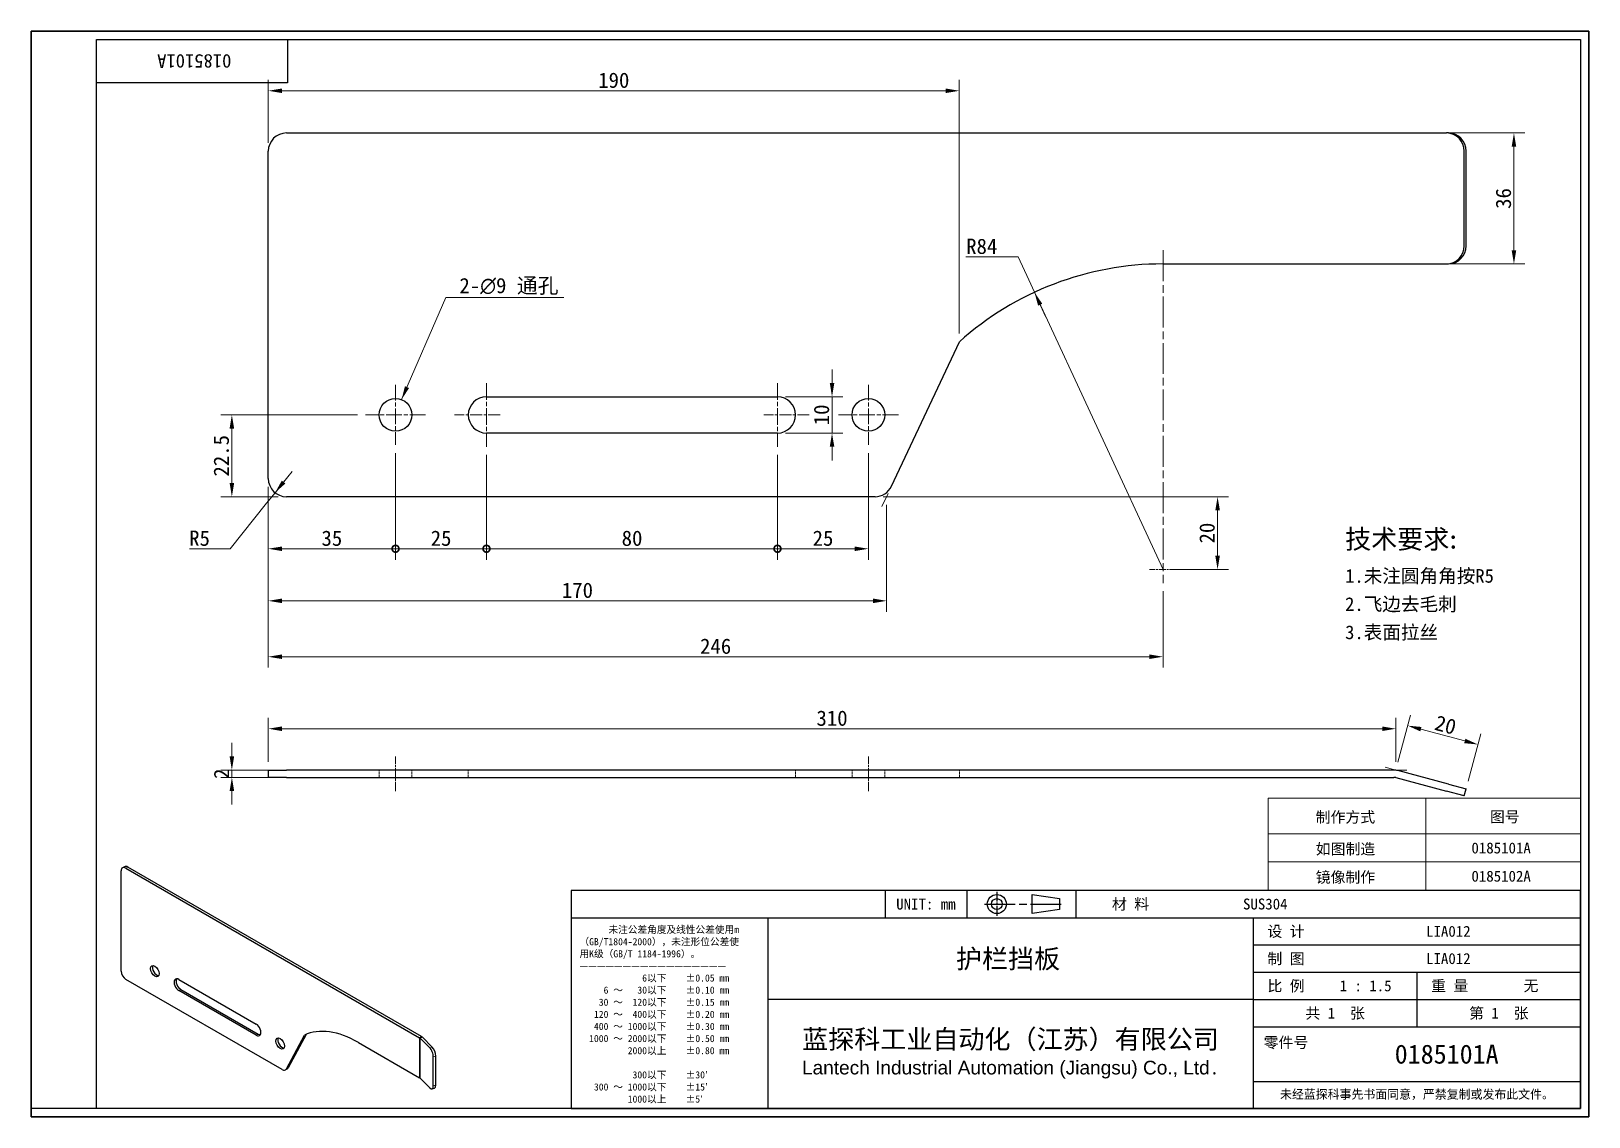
# Model space of a CAD drawing. Header units: millimetres. Extents: x 9 to 437, y 8 to 307.
import ezdxf
from ezdxf.enums import TextEntityAlignment as Align

# ---------------------------------------------------------------- set-up
doc = ezdxf.new("R2010")
doc.units = ezdxf.units.MM
doc.header["$LTSCALE"] = 1.5
doc.linetypes.add('CHAIN', pattern=[0.3543, 0.2362, -0.0295, 0.0591, -0.0295])
doc.linetypes.add('DASHED', pattern=[0.2067, 0.1654, -0.0413])
for name, color, linetype, lineweight in [('1', 7, 'Continuous', 18), ('可见 (ISO)', 7, 'Continuous', 25), ('可见窄的 (ISO)', 7, 'Continuous', 18), ('图框 (ISO)', 7, 'Continuous', 35), ('标题 (ISO)', 7, 'Continuous', 25)]:
    doc.layers.add(name, color=color, linetype=linetype, lineweight=lineweight)
for name, color, linetype, lineweight, true_color in [('中心标记 (ISO)', 1, 'CHAIN', 18, 0xff0000), ('中心线 (ISO)', 1, 'CHAIN', 18, 0xff0000), ('尺寸 (ISO)', 7, 'Continuous', 18, 0x008000), ('符号 (ISO)', 7, 'Continuous', 18, 0x008000), ('隐藏 (ISO)', 5, 'DASHED', 18, 0x0000ff)]:
    doc.layers.add(name, color=color, linetype=linetype, lineweight=lineweight, true_color=true_color)
doc.styles.add('文本样式164', font='SimSun.ttf')
doc.styles.add('文本样式165', font='SimSun.ttf')
doc.styles.add('文本样式74', font='SimSun.ttf')
doc.styles.add('最新国标', font='simfang.ttf')
doc.styles.add('注释文本 (ISO)', font='simfang.ttf')
doc.dimstyles.new('默认 (GB)', dxfattribs={"dimscale": 1.5, "dimtxt": 2.8, "dimasz": 2.5, "dimexe": 2, "dimexo": 1.5, "dimgap": 0.5, "dimtad": 1, "dimtoh": 1, "dimdsep": 46, "dimtxsty": '最新国标', "dimcen": 0.09, "dimdle": 10, "dimclrd": 256, "dimclre": 256, "dimclrt": 256, "dimaunit": 1, "dimadec": 3, "dimazin": 2, "dimtfac": 0.535714, "dimtdec": 3, "dimtmove": 0, "dimatfit": 3, "dimfxl": 0, "dimtolj": 1, "dimlwd": -1, "dimlwe": -1, "dimarcsym": 0})
doc.dimstyles.new('默认 (GB)$7', dxfattribs={"dimscale": 1.5, "dimtxt": 2.8, "dimasz": 2.5, "dimexe": 2, "dimexo": 1.5, "dimgap": 0.5, "dimtad": 1, "dimtoh": 1, "dimdsep": 46, "dimtxsty": '最新国标', "dimcen": 0.09, "dimdle": 10, "dimclrd": 256, "dimclre": 256, "dimclrt": 256, "dimaunit": 1, "dimadec": 3, "dimazin": 2, "dimtfac": 0.535714, "dimtdec": 3, "dimtmove": 0, "dimatfit": 3, "dimfxl": 0, "dimtolj": 1, "dimlwd": -1, "dimlwe": -1, "dimarcsym": 0})

# ---------------------------------------------------------------- blocks, each defined once
blk = doc.blocks.new('图框 最新国标')
at = {"layer": '图框 (ISO)'}
for p, q in [((6, 7), (6, 204.5)), ((6, 204.5), (291.5, 204.5)), ((291.5, 204.5), (291.5, 5.5)), ((6, 7), (6, 5.5)), ((6, 7), (6, 5.5)), ((291.5, 5.5), (6, 5.5))]:
    blk.add_line(p, q, dxfattribs=at)
at = {"layer": '图框 (ISO)', "color": 7, "linetype": 'Continuous', "lineweight": 25}
for p, q in [((18, 203), (290, 203)), ((18, 7), (18, 203)), ((18, 203), (290, 203)), ((53, 203), (53, 195)), ((290, 203), (290, 7)), ((290, 203), (290, 7)), ((53, 195), (18, 195)), ((290, 7), (6, 7)), ((290, 7), (18, 7))]:
    blk.add_line(p, q, dxfattribs=at)
at = {"layer": '图框 (ISO)', "style": '文本样式74'}
blk.add_attdef('零件代号_001', (42.7, 200.25), '', height=2.5, rotation=180, dxfattribs=at)
blk = doc.blocks.new('标题栏 最新国标')
at = {"layer": '标题 (ISO)'}
for p, q in [((381.98, -183.84), (196.98, -183.84)), ((196.98, -183.84), (196.98, -223.84)), ((254.48, -183.84), (254.48, -188.84)), ((269.48, -183.84), (269.48, -188.84)), ((281.48, -188.09), (281.48, -184.59)), ((281.48, -184.59), (286.48, -185.34)), ((286.48, -185.34), (286.48, -187.34)), ((289.48, -183.84), (289.48, -188.84)), ((381.98, -223.84), (381.98, -183.84)), ((383.48, -183.84), (383.48, -225.34)), ((286.48, -187.34), (281.48, -188.09)), ((196.98, -188.84), (381.98, -188.84)), ((232.98, -188.84), (232.98, -223.84)), ((321.98, -188.84), (321.98, -223.84)), ((321.98, -193.84), (381.98, -193.84)), ((321.98, -198.84), (381.98, -198.84)), ((351.98, -198.84), (351.98, -208.84)), ((321.98, -203.84), (232.98, -203.84)), ((321.98, -203.84), (381.98, -203.84)), ((321.98, -208.84), (381.98, -208.84)), ((321.98, -218.84), (381.98, -218.84)), ((196.98, -223.84), (381.98, -223.84)), ((383.48, -225.34), (196.98, -225.34))]:
    blk.add_line(p, q, dxfattribs=at)
at = {"layer": '标题 (ISO)', "linetype": 'CHAIN', "ltscale": 5.000333}
blk.add_line((274.98, -184.09), (274.98, -188.59), dxfattribs=at)
at = {"layer": '标题 (ISO)', "linetype": 'CHAIN', "ltscale": 15.834605}
blk.add_line((272.73, -186.34), (286.98, -186.34), dxfattribs=at)
at = {"layer": '标题 (ISO)'}
for radius in [1.75, 1]:
    blk.add_circle((274.98, -186.34), radius, dxfattribs=at)
at = {"layer": '1', "style": '文本样式164'}
for s, p in [('UNIT: mm', (261.98, -186.34)), ('材 料', (299.48, -186.34)), ('设 计', (327.98, -191.34)), ('制 图', (327.98, -196.34)), ('比 例', (327.98, -201.34)), ('重 量', (357.98, -201.34)), ('共 1  张', (336.98, -206.34)), ('第 1  张', (366.98, -206.34))]:
    blk.add_text(s, height=2, dxfattribs=at).set_placement(p, align=Align.MIDDLE_CENTER)
at = {"layer": '标题 (ISO)', "style": '注释文本 (ISO)'}
for s, insert, char_height, attachment_point, line_spacing_factor in [('\\fSimSun|b0|i0;{\\H1.3000;      未注公差角度及线性公差使用m\\P}\\fSimSun|b0|i0;{\\H1.3000;（GB/T1804-2000），未注形位公差使\\P}\\fSimSun|b0|i0;{\\H1.3000;用K级（GB/T 1184-1996）。\\P}\\fSimSun|b0|i0;{\\H1.3000;—————————————————\\P}\\fSimSun|b0|i0;{\\H1.3000;             6以下    ±0.05 mm\\P}\\fSimSun|b0|i0;{\\H1.3000;     6 ～   30以下    ±0.10 mm\\P}\\fSimSun|b0|i0;{\\H1.3000;    30 ～  120以下    ±0.15 mm\\P}\\fSimSun|b0|i0;{\\H1.3000;   120 ～  400以下    ±0.20 mm\\P}\\fSimSun|b0|i0;{\\H1.3000;   400 ～ 1000以下    ±0.30 mm\\P}\\fSimSun|b0|i0;{\\H1.3000;  1000 ～ 2000以下    ±0.50 mm\\P}\\fSimSun|b0|i0;{\\H1.3000;          2000以上    ±0.80 mm\\P}\\fSimSun|b0|i0;{\\H1.3000;\\P}\\fSimSun|b0|i0;{\\H1.3000;           300以下    ±30′\\P}\\fSimSun|b0|i0;{\\H1.3000;   300 ～ 1000以下    ±15′\\P}\\fSimSun|b0|i0;{\\H1.3000;          1000以上    ±5′}', (198.48, -206.63), 1.3, 4, 1.023913), ('{\\fMicrosoft YaHei|b0|i0|c134|p34;\\H1.75x;蓝探科工业自动化（江苏）有限公司\\P\\fArial|b0|i0|c0|p34;\\H0.71429x;Lantech Industrial Automation (Jiangsu) Co., Ltd\\fFangSong|b0|i0|c134|p49;.\\H1.15195x; }', (277.48, -213.84), 2, 5, 0.978695)]:
    blk.add_mtext(s, dxfattribs=dict(at, insert=insert, char_height=char_height, attachment_point=attachment_point, line_spacing_factor=line_spacing_factor))
at = {"layer": '标题 (ISO)', "attachment_point": 5, "style": '注释文本 (ISO)'}
for s, insert, char_height in [('\\fFangSong|b0|i0;零件号', (327.98, -211.84), 2), ('\\fSimSun|b0|i0;{\\H1.6000;未经蓝探科事先书面同意，严禁复制或发布此文件。}', (351.98, -221.34), 1.6)]:
    blk.add_mtext(s, dxfattribs=dict(at, insert=insert, char_height=char_height))
at = {"layer": '标题 (ISO)'}
for tag, p, height, style in [('材料_001', (320.09, -187.33), 2, '注释文本 (ISO)'), ('设计人_001', (353.65, -192.33), 2, '注释文本 (ISO)'), ('库存编号_001', (267.48, -198.12), 3.5, '文本样式165'), ('设计人_001', (353.65, -197.33), 2, '注释文本 (ISO)'), ('视图比例_001', (337.8, -202.33), 2, '注释文本 (ISO)'), ('质量\\P3;_001', (371.53, -202.3), 2, '注释文本 (ISO)'), ('零件代号_001', (347.9, -215.59), 3.5, '文本样式165')]:
    blk.add_attdef(tag, p, '', height=height, dxfattribs=dict(at, style=style))
blk = doc.blocks.new('_DotSmall')
at = {"color": 0, "linetype": 'ByBlock', "const_width": 0.5}
blk.add_lwpolyline([(-0.0625, 0, 1), (0.0625, 0, 1)], format="xyb", close=True, dxfattribs=at)
blk = doc.blocks.new('*D5')
at = {"layer": 'Defpoints', "color": 0, "transparency": 16777216}
for p in [(109.18, 193), (74.18, 183.75), (109.18, 164.44)]:
    blk.add_point(p, dxfattribs=at)
at = {"layer": '尺寸 (ISO)', "color": 116, "true_color": 0x00803f, "transparency": 16777216}
for p, q in [((109.18, 190.75), (109.18, 161.44)), ((74.18, 181.5), (74.18, 161.44)), ((77.93, 164.44), (109.18, 164.44))]:
    blk.add_line(p, q, dxfattribs=at)
blk.add_solid([(77.93, 165.06), (77.93, 163.81), (74.18, 164.44)], dxfattribs=at)
at = {"layer": '尺寸 (ISO)', "color": 116, "true_color": 0x00803f, "transparency": 16777216, "xscale": 3.75, "yscale": 3.75, "zscale": 3.75}
blk.add_blockref('_DotSmall', (109.18, 164.44), dxfattribs=at)
at = {"layer": '尺寸 (ISO)', "transparency": 16777216, "insert": (91.67, 167.31), "char_height": 4.2, "attachment_point": 5, "style": '最新国标'}
blk.add_mtext('\\A1;35', dxfattribs=at)
blk = doc.blocks.new('*D7')
at = {"layer": 'Defpoints', "color": 0, "transparency": 16777216}
for p in [(109.18, 193), (134.18, 192.5), (134.18, 164.44)]:
    blk.add_point(p, dxfattribs=at)
at = {"layer": '尺寸 (ISO)', "color": 116, "true_color": 0x00803f, "transparency": 16777216}
for p, q in [((109.18, 190.75), (109.18, 161.44)), ((134.18, 190.25), (134.18, 161.44)), ((109.18, 164.44), (134.18, 164.44))]:
    blk.add_line(p, q, dxfattribs=at)
at = {"layer": '尺寸 (ISO)', "color": 116, "true_color": 0x00803f, "transparency": 16777216, "xscale": 3.75, "yscale": 3.75, "zscale": 3.75, "rotation": 180}
blk.add_blockref('_DotSmall', (109.18, 164.44), dxfattribs=at)
at = {"layer": '尺寸 (ISO)', "color": 116, "true_color": 0x00803f, "transparency": 16777216, "xscale": 3.75, "yscale": 3.75, "zscale": 3.75}
blk.add_blockref('_DotSmall', (134.18, 164.44), dxfattribs=at)
at = {"layer": '尺寸 (ISO)', "transparency": 16777216, "insert": (121.7, 167.31), "char_height": 4.2, "attachment_point": 5, "style": '最新国标'}
blk.add_mtext('\\A1;25', dxfattribs=at)
blk = doc.blocks.new('*D8')
at = {"layer": 'Defpoints', "color": 0, "transparency": 16777216}
for p in [(134.18, 192.5), (214.18, 192.5), (214.18, 164.44)]:
    blk.add_point(p, dxfattribs=at)
at = {"layer": '尺寸 (ISO)', "color": 116, "true_color": 0x00803f, "transparency": 16777216}
for p, q in [((134.18, 190.25), (134.18, 161.44)), ((214.18, 190.25), (214.18, 161.44)), ((134.18, 164.44), (214.18, 164.44))]:
    blk.add_line(p, q, dxfattribs=at)
at = {"layer": '尺寸 (ISO)', "color": 116, "true_color": 0x00803f, "transparency": 16777216, "xscale": 3.75, "yscale": 3.75, "zscale": 3.75, "rotation": 180}
blk.add_blockref('_DotSmall', (134.18, 164.44), dxfattribs=at)
at = {"layer": '尺寸 (ISO)', "color": 116, "true_color": 0x00803f, "transparency": 16777216, "xscale": 3.75, "yscale": 3.75, "zscale": 3.75}
blk.add_blockref('_DotSmall', (214.18, 164.44), dxfattribs=at)
at = {"layer": '尺寸 (ISO)', "transparency": 16777216, "insert": (174.2, 167.31), "char_height": 4.2, "attachment_point": 5, "style": '最新国标'}
blk.add_mtext('\\A1;80', dxfattribs=at)
blk = doc.blocks.new('*D9')
at = {"layer": 'Defpoints', "color": 0, "transparency": 16777216}
for p in [(239.18, 193), (214.18, 192.5), (239.18, 164.44)]:
    blk.add_point(p, dxfattribs=at)
at = {"layer": '尺寸 (ISO)', "color": 116, "true_color": 0x00803f, "transparency": 16777216}
for p, q in [((214.18, 190.25), (214.18, 161.44)), ((239.18, 190.75), (239.18, 161.44)), ((214.18, 164.44), (235.43, 164.44))]:
    blk.add_line(p, q, dxfattribs=at)
blk.add_solid([(235.43, 165.06), (235.43, 163.81), (239.18, 164.44)], dxfattribs=at)
at = {"layer": '尺寸 (ISO)', "color": 116, "true_color": 0x00803f, "transparency": 16777216, "xscale": 3.75, "yscale": 3.75, "zscale": 3.75, "rotation": 180}
blk.add_blockref('_DotSmall', (214.18, 164.44), dxfattribs=at)
at = {"layer": '尺寸 (ISO)', "transparency": 16777216, "insert": (226.7, 167.31), "char_height": 4.2, "attachment_point": 5, "style": '最新国标'}
blk.add_mtext('\\A1;25', dxfattribs=at)
blk = doc.blocks.new('*D10')
at = {"layer": 'Defpoints', "color": 0, "transparency": 16777216}
for p in [(100.93, 201.25), (64.18, 178.75), (79.18, 178.75)]:
    blk.add_point(p, dxfattribs=at)
at = {"layer": '尺寸 (ISO)', "color": 116, "true_color": 0x00803f, "transparency": 16777216}
for p, q in [((98.68, 201.25), (61.18, 201.25)), ((64.18, 197.5), (64.18, 182.5)), ((76.93, 178.75), (61.18, 178.75))]:
    blk.add_line(p, q, dxfattribs=at)
for points in [[(63.56, 197.5), (64.81, 197.5), (64.18, 201.25)], [(63.56, 182.5), (64.81, 182.5), (64.18, 178.75)]]:
    blk.add_solid(points, dxfattribs=at)
at = {"layer": '尺寸 (ISO)', "transparency": 16777216, "insert": (61.3, 190), "char_height": 4.2, "attachment_point": 5, "rotation": 90, "style": '最新国标'}
blk.add_mtext('\\A1;22.5', dxfattribs=at)
blk = doc.blocks.new('*D11')
at = {"layer": 'Defpoints', "color": 0, "transparency": 16777216}
for p in [(214.18, 206.25), (214.18, 196.25), (229.18, 196.25)]:
    blk.add_point(p, dxfattribs=at)
at = {"layer": '尺寸 (ISO)', "color": 116, "true_color": 0x00803f, "transparency": 16777216}
for p, q in [((229.18, 210), (229.18, 213.75)), ((216.43, 206.25), (232.18, 206.25)), ((229.18, 206.25), (229.18, 202.5)), ((229.18, 202.5), (229.18, 200)), ((229.18, 196.25), (229.18, 200)), ((216.43, 196.25), (232.18, 196.25)), ((229.18, 192.5), (229.18, 188.75))]:
    blk.add_line(p, q, dxfattribs=at)
for points in [[(228.56, 210), (229.81, 210), (229.18, 206.25)], [(228.56, 192.5), (229.81, 192.5), (229.18, 196.25)]]:
    blk.add_solid(points, dxfattribs=at)
at = {"layer": '尺寸 (ISO)', "transparency": 16777216, "insert": (226.31, 201.25), "char_height": 4.2, "attachment_point": 5, "rotation": 90, "style": '最新国标'}
blk.add_mtext('\\A1;10', dxfattribs=at)
blk = doc.blocks.new('*D12')
at = {"layer": 'Defpoints', "color": 0, "transparency": 16777216}
for p in [(284.83, 234.95), (320.18, 158.75)]:
    blk.add_point(p, dxfattribs=at)
at = {"layer": '尺寸 (ISO)', "color": 116, "true_color": 0x00803f, "transparency": 16777216}
for p, q in [((265.94, 244.69), (280.31, 244.69)), ((280.31, 244.69), (283.25, 238.35)), ((284.83, 234.95), (283.25, 238.35)), ((320.18, 158.75), (284.83, 234.95)), ((286.41, 231.55), (287.99, 228.15))]:
    blk.add_line(p, q, dxfattribs=at)
blk.add_solid([(286.98, 231.81), (285.84, 231.28), (284.83, 234.95)], dxfattribs=at)
at = {"layer": '尺寸 (ISO)', "transparency": 16777216, "insert": (270.34, 247.57), "char_height": 4.2, "attachment_point": 5, "style": '最新国标'}
blk.add_mtext('\\A1;R84', dxfattribs=at)
blk = doc.blocks.new('*D13')
at = {"layer": 'Defpoints', "color": 0, "transparency": 16777216}
for p in [(241.01, 178.75), (320.18, 158.75), (335.18, 158.75)]:
    blk.add_point(p, dxfattribs=at)
at = {"layer": '尺寸 (ISO)', "color": 116, "true_color": 0x00803f, "transparency": 16777216}
for p, q in [((243.26, 178.75), (338.18, 178.75)), ((335.18, 175), (335.18, 162.5)), ((322.43, 158.75), (338.18, 158.75))]:
    blk.add_line(p, q, dxfattribs=at)
for points in [[(334.56, 175), (335.81, 175), (335.18, 178.75)], [(334.56, 162.5), (335.81, 162.5), (335.18, 158.75)]]:
    blk.add_solid(points, dxfattribs=at)
at = {"layer": '尺寸 (ISO)', "transparency": 16777216, "insert": (332.31, 168.75), "char_height": 4.2, "attachment_point": 5, "rotation": 90, "style": '最新国标'}
blk.add_mtext('\\A1;20', dxfattribs=at)
blk = doc.blocks.new('*D14')
at = {"layer": 'Defpoints', "color": 0, "transparency": 16777216}
for p in [(264.18, 290.36), (74.18, 273.75), (264.18, 221.36)]:
    blk.add_point(p, dxfattribs=at)
at = {"layer": '尺寸 (ISO)', "color": 116, "true_color": 0x00803f, "transparency": 16777216}
for p, q in [((74.18, 276), (74.18, 293.36)), ((264.18, 223.61), (264.18, 293.36)), ((77.93, 290.36), (260.43, 290.36))]:
    blk.add_line(p, q, dxfattribs=at)
for points in [[(77.93, 290.98), (77.93, 289.73), (74.18, 290.36)], [(260.43, 290.98), (260.43, 289.73), (264.18, 290.36)]]:
    blk.add_solid(points, dxfattribs=at)
at = {"layer": '尺寸 (ISO)', "transparency": 16777216, "insert": (169.18, 293.23), "char_height": 4.2, "attachment_point": 5, "style": '最新国标'}
blk.add_mtext('\\A1;190', dxfattribs=at)
blk = doc.blocks.new('*D15')
at = {"layer": 'Defpoints', "color": 0, "transparency": 16777216}
for p in [(383.66, 278.75), (383.66, 242.75), (416.66, 242.75)]:
    blk.add_point(p, dxfattribs=at)
at = {"layer": '尺寸 (ISO)', "color": 116, "true_color": 0x00803f, "transparency": 16777216}
for p, q in [((385.91, 278.75), (419.66, 278.75)), ((416.66, 275), (416.66, 246.5)), ((385.91, 242.75), (419.66, 242.75))]:
    blk.add_line(p, q, dxfattribs=at)
for points in [[(416.03, 275), (417.28, 275), (416.66, 278.75)], [(416.03, 246.5), (417.28, 246.5), (416.66, 242.75)]]:
    blk.add_solid(points, dxfattribs=at)
at = {"layer": '尺寸 (ISO)', "transparency": 16777216, "insert": (413.78, 260.75), "char_height": 4.2, "attachment_point": 5, "rotation": 90, "style": '最新国标'}
blk.add_mtext('\\A1;36', dxfattribs=at)
blk = doc.blocks.new('*D16')
at = {"layer": 'Defpoints', "color": 0, "transparency": 16777216}
for p in [(74.18, 183.75), (320.18, 155), (320.18, 134.75)]:
    blk.add_point(p, dxfattribs=at)
at = {"layer": '尺寸 (ISO)', "color": 116, "true_color": 0x00803f, "transparency": 16777216}
for p, q in [((74.18, 181.5), (74.18, 131.75)), ((320.18, 152.75), (320.18, 131.75)), ((77.93, 134.75), (316.43, 134.75))]:
    blk.add_line(p, q, dxfattribs=at)
for points in [[(77.93, 135.38), (77.93, 134.13), (74.18, 134.75)], [(316.43, 135.38), (316.43, 134.13), (320.18, 134.75)]]:
    blk.add_solid(points, dxfattribs=at)
at = {"layer": '尺寸 (ISO)', "transparency": 16777216, "insert": (197.18, 137.62), "char_height": 4.2, "attachment_point": 5, "style": '最新国标'}
blk.add_mtext('\\A1;246', dxfattribs=at)
blk = doc.blocks.new('*D17')
at = {"layer": 'Defpoints', "color": 0, "transparency": 16777216}
for p in [(406.77, 110.63), (384.18, 103.59), (403.5, 98.41)]:
    blk.add_point(p, dxfattribs=at)
at = {"layer": '尺寸 (ISO)', "color": 116, "true_color": 0x00803f, "transparency": 16777216}
for p, q in [((384.76, 105.76), (388.23, 118.7)), ((391.08, 114.83), (403.15, 111.6)), ((404.08, 100.58), (407.55, 113.52))]:
    blk.add_line(p, q, dxfattribs=at)
for points in [[(391.24, 115.44), (390.92, 114.23), (387.46, 115.8)], [(403.31, 112.2), (402.99, 110.99), (406.77, 110.63)]]:
    blk.add_solid(points, dxfattribs=at)
at = {"layer": '尺寸 (ISO)', "transparency": 16777216, "insert": (397.86, 115.99), "char_height": 4.2, "attachment_point": 5, "rotation": 345, "style": '最新国标'}
blk.add_mtext('\\A1;20', dxfattribs=at)
blk = doc.blocks.new('*D18')
at = {"layer": 'Defpoints', "color": 0, "transparency": 16777216}
for p in [(74.18, 114.96), (74.18, 103.59), (384.18, 103.59)]:
    blk.add_point(p, dxfattribs=at)
at = {"layer": '尺寸 (ISO)', "color": 116, "true_color": 0x00803f, "transparency": 16777216}
for p, q in [((74.18, 105.84), (74.18, 117.96)), ((384.18, 105.84), (384.18, 117.96)), ((380.43, 114.96), (77.93, 114.96))]:
    blk.add_line(p, q, dxfattribs=at)
for points in [[(77.93, 115.58), (77.93, 114.33), (74.18, 114.96)], [(380.43, 115.58), (380.43, 114.33), (384.18, 114.96)]]:
    blk.add_solid(points, dxfattribs=at)
at = {"layer": '尺寸 (ISO)', "transparency": 16777216, "insert": (229.18, 117.83), "char_height": 4.2, "attachment_point": 5, "style": '最新国标'}
blk.add_mtext('\\A1;310', dxfattribs=at)
blk = doc.blocks.new('*D19')
at = {"layer": 'Defpoints', "color": 0, "transparency": 16777216}
for p in [(79.18, 103.59), (64.18, 101.59), (79.18, 101.59)]:
    blk.add_point(p, dxfattribs=at)
at = {"layer": '尺寸 (ISO)', "color": 116, "true_color": 0x00803f, "transparency": 16777216}
for p, q in [((64.18, 107.34), (64.18, 111.09)), ((76.93, 103.59), (61.18, 103.59)), ((64.18, 103.59), (64.18, 101.59)), ((76.93, 101.59), (61.18, 101.59)), ((64.18, 97.84), (64.18, 94.09))]:
    blk.add_line(p, q, dxfattribs=at)
for points in [[(63.56, 107.34), (64.81, 107.34), (64.18, 103.59)], [(63.56, 97.84), (64.81, 97.84), (64.18, 101.59)]]:
    blk.add_solid(points, dxfattribs=at)
at = {"layer": '尺寸 (ISO)', "transparency": 16777216, "insert": (61.33, 102.59), "char_height": 4.2, "attachment_point": 5, "rotation": 90, "style": '最新国标'}
blk.add_mtext('\\A1;2', dxfattribs=at)
blk = doc.blocks.new('*D20')
at = {"layer": 'Defpoints', "color": 0, "transparency": 16777216}
for p in [(79.18, 183.75), (76.05, 179.85)]:
    blk.add_point(p, dxfattribs=at)
at = {"layer": '尺寸 (ISO)', "color": 116, "true_color": 0x00803f, "transparency": 16777216}
for p, q in [((78.4, 182.78), (80.75, 185.7)), ((79.18, 183.75), (76.05, 179.85)), ((63.69, 164.44), (73.71, 176.93)), ((76.05, 179.85), (73.71, 176.93)), ((52.51, 164.44), (63.69, 164.44))]:
    blk.add_line(p, q, dxfattribs=at)
blk.add_solid([(77.91, 183.17), (78.89, 182.38), (76.05, 179.85)], dxfattribs=at)
at = {"layer": '尺寸 (ISO)', "transparency": 16777216, "insert": (55.29, 167.31), "char_height": 4.2, "attachment_point": 5, "style": '最新国标'}
blk.add_mtext('\\A1;R5', dxfattribs=at)
blk = doc.blocks.new('*D21')
at = {"layer": 'Defpoints', "color": 0, "transparency": 16777216}
for p in [(74.18, 183.75), (244.18, 178.75), (74.18, 150.12)]:
    blk.add_point(p, dxfattribs=at)
at = {"layer": '尺寸 (ISO)', "color": 116, "true_color": 0x00803f, "transparency": 16777216}
for p, q in [((74.18, 181.5), (74.18, 147.12)), ((244.18, 176.5), (244.18, 147.12)), ((240.43, 150.12), (77.93, 150.12))]:
    blk.add_line(p, q, dxfattribs=at)
for points in [[(77.93, 150.75), (77.93, 149.5), (74.18, 150.12)], [(240.43, 150.75), (240.43, 149.5), (244.18, 150.12)]]:
    blk.add_solid(points, dxfattribs=at)
at = {"layer": '尺寸 (ISO)', "transparency": 16777216, "insert": (159.18, 153), "char_height": 4.2, "attachment_point": 5, "style": '最新国标'}
blk.add_mtext('\\A1;170', dxfattribs=at)
blk = doc.blocks.new('表格1')
at = {"layer": '符号 (ISO)'}
for p, q in [((232.72, 63.89), (290, 63.89)), ((232.72, 63.89), (232.72, 57.35)), ((261.65, 63.89), (261.65, 57.35)), ((290, 63.89), (290, 57.35)), ((232.72, 57.35), (290, 57.35)), ((232.72, 57.35), (232.72, 47)), ((261.65, 57.35), (261.65, 47)), ((290, 57.35), (290, 47)), ((232.72, 52.23), (290, 52.23)), ((232.72, 47), (290, 47))]:
    blk.add_line(p, q, dxfattribs=at)
at = {"layer": '符号 (ISO)', "char_height": 2, "attachment_point": 7, "style": '注释文本 (ISO)'}
for s, insert in [('制作方式', (241.43, 59.21)), ('图号', (273.37, 59.27)), ('如图制造', (241.44, 53.39)), ('0185101A', (269.98, 53.75)), ('镜像制作', (241.43, 48.2)), ('0185102A', (269.98, 48.58))]:
    blk.add_mtext(s, dxfattribs=dict(at, insert=insert))

msp = doc.modelspace()

# ---------------------------------------------------------------- linework, layer by layer
at = {"layer": '中心标记 (ISO)', "ltscale": 23.990969}
msp.add_line((320.182, 246.5), (320.182, 155), dxfattribs=at)
at = {"layer": '中心标记 (ISO)', "ltscale": 12.963986}
for p, q in [((134.182, 210), (134.182, 192.5)), ((214.182, 210), (214.182, 192.5))]:
    msp.add_line(p, q, dxfattribs=at)
at = {"layer": '中心标记 (ISO)', "ltscale": 12.223182}
for p, q in [((109.182, 209.5), (109.182, 193)), ((239.182, 209.5), (239.182, 193)), ((117.432, 201.25), (100.932, 201.25)), ((247.432, 201.25), (230.932, 201.25))]:
    msp.add_line(p, q, dxfattribs=at)
at = {"layer": '中心标记 (ISO)', "ltscale": 9.259962}
for p, q in [((137.932, 201.25), (125.432, 201.25)), ((222.932, 201.25), (210.432, 201.25))]:
    msp.add_line(p, q, dxfattribs=at)
at = {"layer": '中心标记 (ISO)', "ltscale": 5.555937}
msp.add_line((323.932, 158.75), (316.432, 158.75), dxfattribs=at)
at = {"layer": '中心线 (ISO)', "ltscale": 7.037547}
for p, q in [((109.182, 97.838), (109.182, 107.338)), ((239.182, 97.838), (239.182, 107.338))]:
    msp.add_line(p, q, dxfattribs=at)
at = {"layer": '可见 (ISO)'}
for p, q in [((79.182, 278.75), (383.655, 278.75)), ((383.655, 278.75), (384.173, 278.75)), ((384.173, 278.75), (398.153, 278.75)), ((398.671, 278.75), (398.153, 278.75)), ((74.182, 183.75), (74.182, 273.75)), ((402.983, 247.75), (402.983, 273.75)), ((403.501, 247.75), (403.501, 273.75)), ((320.182, 242.75), (383.655, 242.75)), ((383.655, 242.75), (384.173, 242.75)), ((384.173, 242.75), (398.153, 242.75)), ((398.153, 242.75), (398.671, 242.75)), ((245.532, 181.626), (264.182, 221.36)), ((134.182, 206.25), (214.182, 206.25)), ((214.182, 196.25), (134.182, 196.25)), ((241.006, 178.75), (79.182, 178.75)), ((74.182, 103.588), (79.182, 103.588)), ((74.182, 103.588), (74.182, 101.588)), ((383.655, 103.588), (79.182, 103.588)), ((398.671, 99.705), (384.691, 103.451)), ((79.182, 101.588), (74.182, 101.588)), ((79.182, 101.588), (383.655, 101.588)), ((384.173, 101.52), (398.153, 97.774)), ((398.671, 99.705), (403.501, 98.411)), ((402.983, 96.479), (398.153, 97.774)), ((402.983, 96.479), (403.501, 98.411)), ((33.732, 48.305), (33.732, 75.862)), ((34.65, 77.026), (34.12, 76.72)), ((35.058, 76.627), (115.793, 30.015)), ((116.324, 30.321), (35.588, 76.934)), ((77.967, 21.235), (35.058, 46.009)), ((49.642, 46.009), (70.855, 33.761)), ((70.855, 30.699), (49.642, 42.947)), ((50.172, 43.253), (71.385, 31.006)), ((79.168, 21.422), (84.113, 30.733)), ((84.588, 30.936), (79.698, 21.728)), ((119.276, 27.428), (116.562, 30.141)), ((98.962, 28.709), (115.793, 18.992)), ((115.912, 29.925), (118.626, 27.211)), ((79.435, 21.448), (78.905, 21.142)), ((119.564, 16.782), (119.564, 24.743)), ((120.213, 16.998), (120.213, 24.959)), ((115.912, 18.902), (118.626, 16.188)), ((119.219, 15.941), (119.869, 16.157))]:
    msp.add_line(p, q, dxfattribs=at)
for centre in [(109.182, 201.25), (239.182, 201.25)]:
    msp.add_circle(centre, 4.5, dxfattribs=at)
for centre, radius, start, end in [((79.182, 273.75), 5, 90, 180), ((320.182, 158.75), 84, 90, 131.81031), ((134.182, 201.25), 5, 90, 270), ((214.182, 201.25), 5, 270, 90), ((79.182, 183.75), 5, 180, 270), ((241.006, 183.75), 5, 270, 334.85584), ((383.655, 99.588), 4, 75, 90), ((383.655, 99.588), 2, 75, 90)]:
    msp.add_arc(centre, radius, start, end, dxfattribs=at)
for centre, major_axis, ratio, start_param, end_param in [((398.153, 273.75), (0, 5), 0.9659258, 4.712389, 6.2831853), ((398.671, 273.75), (0, 5), 0.9659258, 4.712389, 6.2831853), ((398.153, 247.75), (0, -5), 0.9659258, 0, 1.5707963), ((398.671, 247.75), (0, -5), 0.9659258, 0, 1.5707963), ((35.588, 75.403), (-0.938, 1.624), 0.5773503, 5.4977871, 6.2831853), ((35.058, 75.096), (-0.938, 1.624), 0.5773503, 5.4977871, 7.0685835), ((35.058, 47.54), (-0.937, 1.624), 0.5773503, 0.7853982, 2.3561945), ((43.543, 48.611), (-0.844, 1.461), 0.5773503, 0.3196873, 2.8219054), ((49.642, 44.478), (-0.937, 1.624), 0.5773503, 5.4977871, 8.6393798), ((50.172, 44.784), (-0.938, 1.624), 0.5773503, 0.2867566, 2.3561945), ((70.855, 32.23), (0.937, -1.624), 0.5773503, 5.4977871, 8.6393798), ((71.385, 32.537), (0.937, -1.624), 0.5773503, 5.4977871, 5.9964288), ((98.962, 2.99), (-15.75, 27.28), 0.5773503, 5.4977871, 6.2275148), ((115.263, 29.708), (0.75, 0), 0.5773503, 0.5235988, 0.7853982), ((115.263, 29.708), (-1.5, 0), 0.5773503, 3.6651914, 3.9269908), ((78.014, 28.709), (-0.844, 1.461), 0.5773503, 0.3196873, 2.8219054), ((118.626, 25.68), (0.593, -1.779), 0.4082483, 0.8860771, 2.4568735), ((119.276, 25.897), (-0.593, 1.779), 0.4082483, 4.0276698, 5.5984661), ((77.967, 22.766), (0.938, -1.624), 0.5773503, 5.4977871, 6.6297351), ((78.498, 23.072), (0.937, -1.624), 0.5773503, 0, 0.3465498), ((115.263, 18.686), (0.75, 0), 0.5773503, 0.5235988, 0.7853982), ((118.626, 17.719), (0.593, -1.779), 0.4082483, 5.5984661, 7.1692624), ((119.276, 17.936), (0.593, -1.779), 0.4082483, 0, 0.8860771)]:
    msp.add_ellipse(centre, major_axis=major_axis, ratio=ratio, start_param=start_param, end_param=end_param, dxfattribs=at)
for centre in [(43.012, 48.305), (77.484, 28.403)]:
    msp.add_ellipse(centre, major_axis=(0.844, -1.461), ratio=0.5773503, dxfattribs=at)
at = {"layer": '可见窄的 (ISO)'}
for p, q in [((35.058, 76.627), (35.588, 76.934)), ((49.642, 42.947), (50.172, 43.253)), ((70.855, 30.699), (71.385, 31.006)), ((115.793, 30.015), (116.324, 30.321)), ((115.793, 18.992), (115.793, 30.015)), ((116.562, 30.141), (115.912, 29.925)), ((115.912, 29.925), (115.912, 18.902)), ((119.276, 27.428), (118.626, 27.211)), ((79.698, 21.728), (79.168, 21.422)), ((119.564, 24.743), (120.213, 24.959)), ((120.213, 16.998), (119.564, 16.782))]:
    msp.add_line(p, q, dxfattribs=at)
at = {"layer": '尺寸 (ISO)'}
for p, q in [((244.576, 179.589), (242.907, 176.034)), ((243.256, 178.75), (247.182, 178.75)), ((384.182, 103.588), (381.284, 104.364)), ((384.182, 103.588), (381.284, 104.364)), ((384.182, 103.588), (387.182, 103.588)), ((384.182, 103.588), (387.182, 103.588))]:
    msp.add_line(p, q, dxfattribs=at)
at = {"layer": '隐藏 (ISO)', "ltscale": 2.539495}
for p, q in [((104.682, 101.588), (104.682, 103.588)), ((113.682, 101.588), (113.682, 103.588)), ((129.182, 101.588), (129.182, 103.588)), ((219.182, 101.588), (219.182, 103.588)), ((234.682, 101.588), (234.682, 103.588)), ((243.682, 101.588), (243.682, 103.588)), ((264.182, 101.588), (264.182, 103.588))]:
    msp.add_line(p, q, dxfattribs=at)

# ---------------------------------------------------------------- block references
at = {"xscale": 1.5, "yscale": 1.5, "zscale": 1.5}
msp.add_blockref('图框 最新国标', (0, 0), dxfattribs=at).add_auto_attribs({'零件代号_001': '0185101A'})
msp.add_blockref('表格1', (0, 0), dxfattribs=at)
ref = msp.add_blockref('标题栏 最新国标', (-137.974, 346.266), dxfattribs=dict(xscale=1.5, yscale=1.5, zscale=1.5))
ref.add_attrib('零件代号_001', '0185101A', (383.881, 22.875), dxfattribs={"layer": '标题 (ISO)', "height": 5.25, "style": '文本样式165'})
ref.add_attrib('库存编号_001', '护栏挡板', (263.248, 49.081), dxfattribs={"layer": '标题 (ISO)', "height": 5.25, "style": '文本样式165'})
ref.add_attrib('质量\\P3;_001', '无', (419.314, 42.81), dxfattribs={"layer": '标题 (ISO)', "height": 3, "style": '注释文本 (ISO)'})
ref.add_attrib('视图比例_001', '1 : 1.5', (368.726, 42.776), dxfattribs={"layer": '标题 (ISO)', "height": 3, "style": '注释文本 (ISO)'})
ref.add_attrib('设计人_001', 'LIA012', (392.503, 57.767), dxfattribs={"layer": '标题 (ISO)', "height": 3, "style": '注释文本 (ISO)'})
ref.add_attrib('设计人_001', 'LIA012', (392.503, 50.267), dxfattribs={"layer": '标题 (ISO)', "height": 3, "style": '注释文本 (ISO)'})
ref.add_attrib('材料_001', 'SUS304', (342.167, 65.267), dxfattribs={"layer": '标题 (ISO)', "height": 3, "style": '注释文本 (ISO)'})

# ---------------------------------------------------------------- texts
at = {"layer": '符号 (ISO)'}
for s, insert, char_height, width, attachment_point, line_spacing_factor, style in [('2-\\fAIGDT|b0|i0;{\\H4.2000;n}\\fFangSong|b0|i0;{\\H4.2000;9 通孔}', (126.74, 234.238), 4.2, 30.15621, 7, 0.49, '最新国标'), ('{\\H1.75x;技术要求\\fCalibri|b0|i0|c0|p34;:\\fFangSong|b0|i0|c134|p49;\\P\\H0.71429x;1.未注圆角角按R5\\P2.飞边去毛刺\\P3.表面拉丝}', (370.248, 154.45), 3, 44.91228, 4, 1.240703, '注释文本 (ISO)')]:
    msp.add_mtext(s, dxfattribs=dict(at, insert=insert, char_height=char_height, width=width, attachment_point=attachment_point, line_spacing_factor=line_spacing_factor, style=style))

# ---------------------------------------------------------------- dimensions: what is measured, and where the dimension line sits
at = {"layer": '尺寸 (ISO)', "color": 116, "true_color": 0x00803f}
for base, p1, p2, angle, override, picture, middle in [((264.182, 290.36), (74.182, 273.75), (264.182, 221.36), 180, {"dimgap": 0.5, "dimtoh": 0, "dimdec": 2, "dimtol": 0, "dimlim": 0, "dimtp": 0, "dimtm": 0, "dimtdec": 3, "dimtofl": 0, "dimatfit": 1}, '*D14', (169.182, 290.36)), ((416.655, 242.75), (383.655, 278.75), (383.655, 242.75), 270, {"dimgap": 0.5, "dimtoh": 0, "dimdec": 2, "dimtol": 0, "dimlim": 0, "dimtp": 0, "dimtm": 0, "dimtdec": 3, "dimtofl": 0, "dimatfit": 1}, '*D15', (416.655, 260.75)), ((229.182, 196.25), (214.182, 206.25), (214.182, 196.25), 270, {"dimgap": 0.5, "dimtoh": 0, "dimdec": 2, "dimtol": 0, "dimlim": 0, "dimtp": 0, "dimtm": 0, "dimtdec": 3, "dimtofl": 0}, '*D11', (229.182, 201.25)), ((64.182, 178.75), (100.932, 201.25), (79.182, 178.75), 90, {"dimgap": 0.5, "dimtoh": 0, "dimdec": 2, "dimtol": 0, "dimlim": 0, "dimtp": 0, "dimtm": 0, "dimtdec": 3, "dimtofl": 0, "dimatfit": 1}, '*D10', (64.182, 190)), ((109.182, 164.439), (74.182, 183.75), (109.182, 193), 180, {"dimgap": 0.5, "dimtoh": 0, "dimdec": 2, "dimblk2": 'DotSmall', "dimsah": 1, "dimdle": 0, "dimtol": 0, "dimlim": 0, "dimtp": 0, "dimtm": 0, "dimtdec": 3, "dimtofl": 0, "dimatfit": 1}, '*D5', (91.667, 164.439)), ((134.182, 164.439), (109.182, 193), (134.182, 192.5), 180, {"dimgap": 0.5, "dimtoh": 0, "dimdec": 2, "dimblk1": 'DotSmall', "dimblk2": 'DotSmall', "dimsah": 1, "dimdle": 0, "dimtol": 0, "dimlim": 0, "dimtp": 0, "dimtm": 0, "dimtdec": 3, "dimtofl": 0, "dimatfit": 1}, '*D7', (121.697, 164.439)), ((239.182, 164.439), (214.182, 192.5), (239.182, 193), 180, {"dimgap": 0.5, "dimtoh": 0, "dimdec": 2, "dimblk1": 'DotSmall', "dimsah": 1, "dimdle": 0, "dimtol": 0, "dimlim": 0, "dimtp": 0, "dimtm": 0, "dimtdec": 3, "dimtofl": 0, "dimatfit": 1}, '*D9', (226.697, 164.439)), ((214.182, 164.439), (134.182, 192.5), (214.182, 192.5), 180, {"dimgap": 0.5, "dimtoh": 0, "dimdec": 2, "dimblk1": 'DotSmall', "dimblk2": 'DotSmall', "dimsah": 1, "dimdle": 0, "dimtol": 0, "dimlim": 0, "dimtp": 0, "dimtm": 0, "dimtdec": 3, "dimtofl": 0, "dimatfit": 1}, '*D8', (174.197, 164.439)), ((335.182, 158.75), (241.006, 178.75), (320.182, 158.75), 90, {"dimgap": 0.5, "dimtoh": 0, "dimdec": 2, "dimtol": 0, "dimlim": 0, "dimtp": 0, "dimtm": 0, "dimtdec": 3, "dimtofl": 0, "dimatfit": 1}, '*D13', (335.182, 168.75)), ((74.182, 114.955), (384.182, 103.588), (74.182, 103.588), 180, {"dimgap": 0.5, "dimtoh": 0, "dimdec": 2, "dimtol": 0, "dimlim": 0, "dimtp": 0, "dimtm": 0, "dimtdec": 3, "dimtofl": 0, "dimatfit": 1}, '*D18', (229.182, 114.955)), ((406.774, 110.627), (384.182, 103.588), (403.501, 98.411), 345, {"dimgap": 0.5, "dimtoh": 0, "dimdec": 2, "dimtol": 0, "dimlim": 0, "dimtp": 0, "dimtm": 0, "dimtdec": 3, "dimtofl": 0, "dimatfit": 1}, '*D17', (397.114, 113.215)), ((64.182, 101.588), (79.182, 103.588), (79.182, 101.588), 90, {"dimgap": 0.5, "dimtoh": 0, "dimdec": 2, "dimtol": 0, "dimlim": 0, "dimtp": 0, "dimtm": 0, "dimtdec": 3, "dimtofl": 1, "dimatfit": 1}, '*D19', (64.182, 102.588))]:
    dim = msp.add_linear_dim(base=base, p1=p1, p2=p2, angle=angle, dimstyle='默认 (GB)', override=override, dxfattribs=at)
    dim.commit()
    dim.dimension.update_dxf_attribs({"geometry": picture, "text_midpoint": middle, "dimtype": 160})
for center, mpoint, picture, middle in [((320.182, 158.75), (284.831, 234.949), '*D12', (270.344, 244.694)), ((79.182, 183.75), (76.053, 179.85), '*D20', (55.293, 164.439))]:
    dim = msp.add_radius_dim(center=center, mpoint=mpoint, dimstyle='默认 (GB)', override={"dimgap": 0.5, "dimtih": 1, "dimdec": 2, "dimlfac": 1, "dimcen": 0, "dimtol": 0, "dimlim": 0, "dimtp": 0, "dimtm": 0, "dimtdec": 3}, dxfattribs=at)
    dim.commit()
    dim.dimension.update_dxf_attribs({"geometry": picture, "text_midpoint": middle, "dimtype": 164})
for base, p1, p2, picture, middle in [((320.182, 134.75), (74.182, 183.75), (320.182, 155), '*D16', (197.182, 134.75)), ((74.182, 150.124), (244.182, 178.75), (74.182, 183.75), '*D21', (159.182, 150.124))]:
    dim = msp.add_linear_dim(base=base, p1=p1, p2=p2, dimstyle='默认 (GB)', override={"dimgap": 0.5, "dimtoh": 0, "dimdec": 2, "dimtol": 0, "dimlim": 0, "dimtp": 0, "dimtm": 0, "dimtdec": 3, "dimtofl": 0, "dimatfit": 1}, dxfattribs=at)
    dim.commit()
    dim.dimension.update_dxf_attribs({"geometry": picture, "text_midpoint": middle, "dimtype": 160})

# ---------------------------------------------------------------- leaders
at = {"layer": '符号 (ISO)', "annotation_type": 0, "has_hookline": 1, "hookline_direction": 0, "text_width": 28.669}
msp.add_leader([(110.832, 205.437), (122.99, 233.538), (126.74, 233.538)], dimstyle='默认 (GB)$7', override={"dimgap": 0, "dimtad": 1}, dxfattribs=at)

doc.saveas('drawing.dxf')
